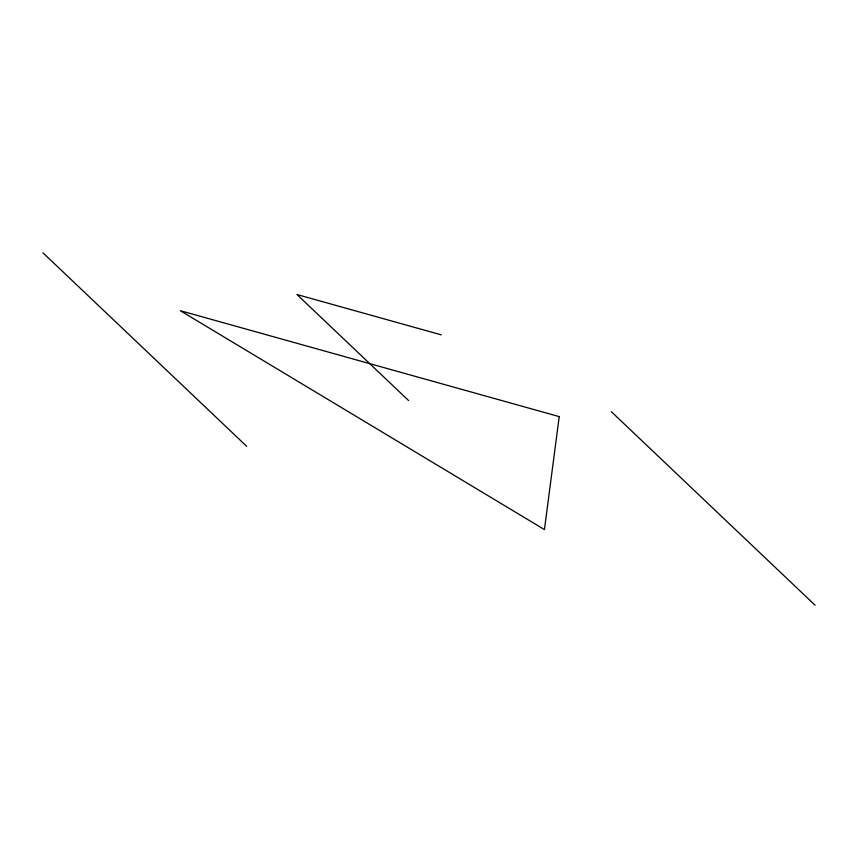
<?xml version="1.0" encoding="UTF-8"?>
<svg xmlns="http://www.w3.org/2000/svg" width="858" height="858" viewBox="0 0 858 858"><rect width="100%" height="100%" fill="white"/><g stroke="black" fill="none" stroke-linecap="round" stroke-linejoin="round"><path stroke-width="1.29" d="M441.323 334.877L296.965 294.519L408.569 400.525M611.304 411.668L815.1 605.233M42.9 252.767L246.696 446.332M559.223 416.613L544.433 529.568L180.277 310.682L559.223 416.613"/></g></svg>
